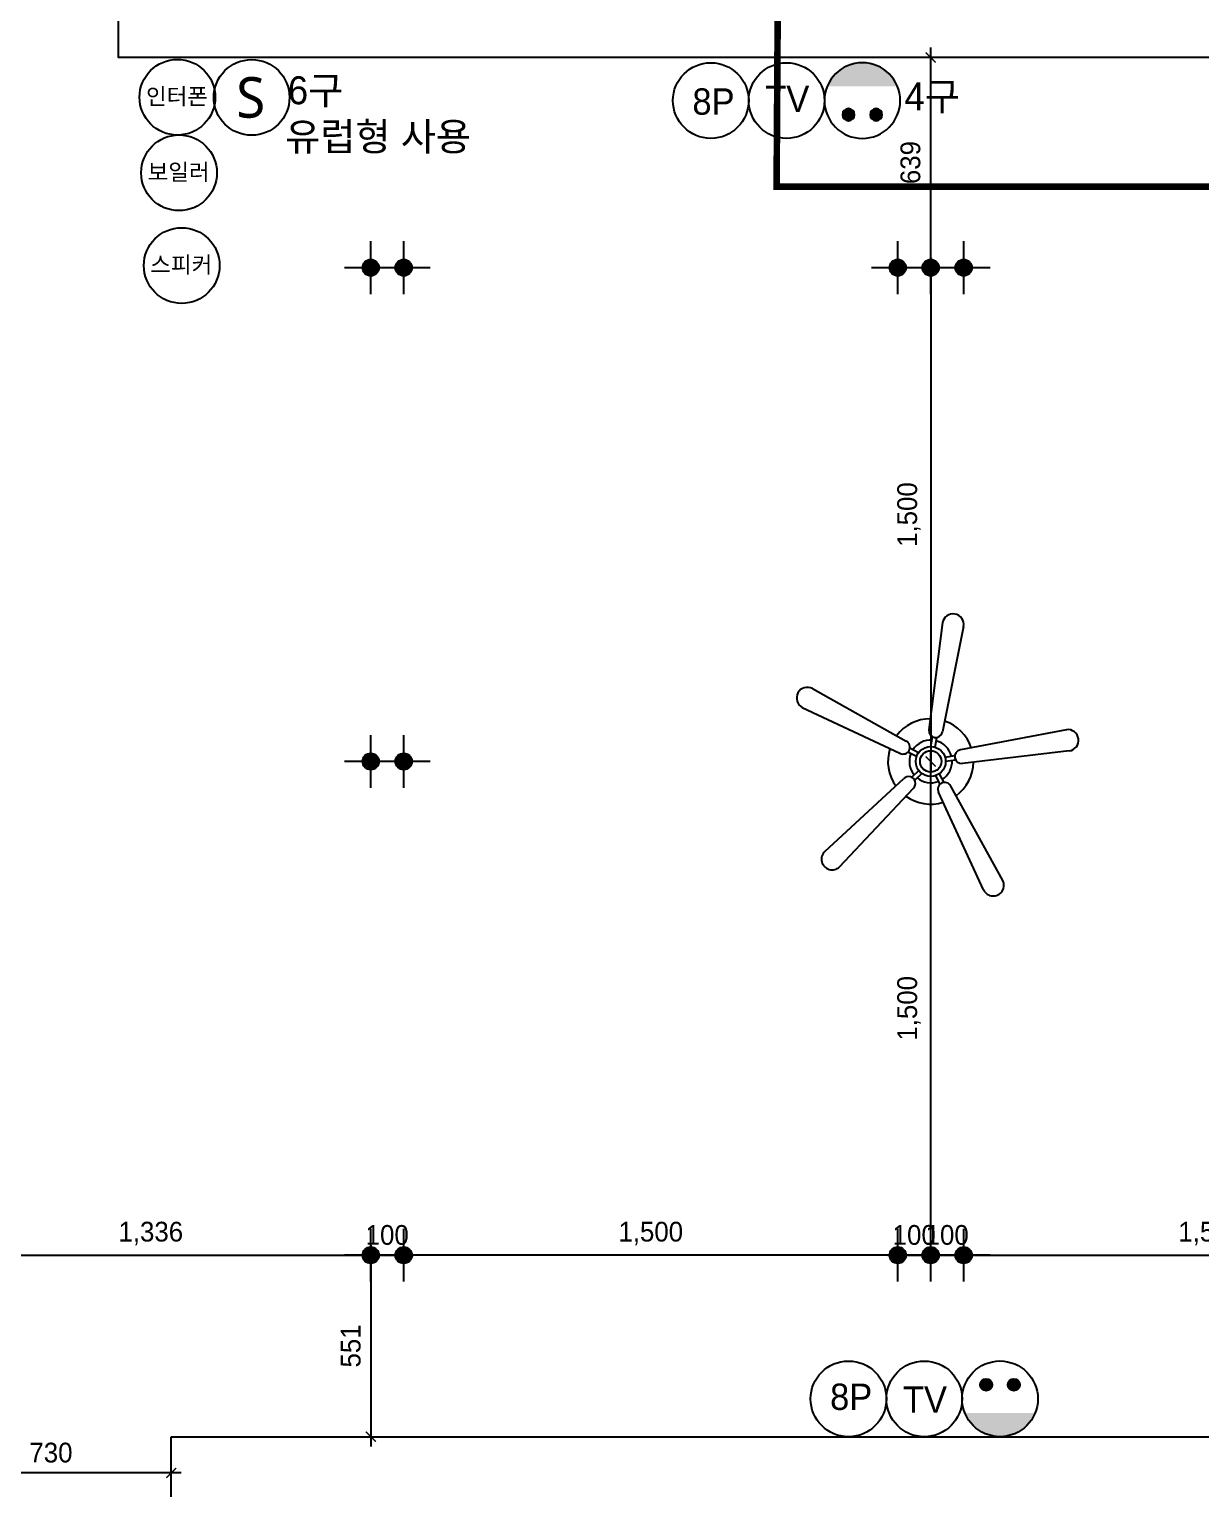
# Model space of a CAD drawing. Header units: millimetres. Extents: x 389217 to 432717, y 56032 to 85056.
# Drawn here: x 420766 to 424323, y 61323 to 65758 of the extents above; entities that cross this region are included whole.
import ezdxf

# ---------------------------------------------------------------- set-up
doc = ezdxf.new("R2010")
doc.units = ezdxf.units.MM
doc.header["$LTSCALE"] = 60
doc.linetypes.add('HID2', pattern=[1, 0.5, -0.5])
for name, color, linetype in [('06-FUR', 6, 'Continuous'), ('06-LIGHT', 4, 'Continuous'), ('07-DIM WAL', 5, 'Continuous'), ('2CONTINUOUS', 2, 'Continuous'), ('3.기호.계단선', 30, 'Continuous'), ('RC-LIGHT', 7, 'Continuous'), ('설비', 140, 'Continuous')]:
    doc.layers.add(name, color=color, linetype=linetype)
doc.styles.add('HY 울릉도 L', font='')
doc.styles.add('코레일둥고', font='Korail_Round_Gothic_Medium.ttf')
doc.styles.get('HY 울릉도 L').set_extended_font_data('HY울릉도L')
doc.dimstyles.new('30', dxfattribs={"dimscale": 30, "dimtxt": 2, "dimasz": 1, "dimexe": 1, "dimexo": 1, "dimgap": 1, "dimtad": 1, "dimdec": 0, "dimrnd": 0.05, "dimdsep": 46, "dimlunit": 6, "dimtxsty": 'HY 울릉도 L', "dimblk": 'ARCHTICK', "dimcen": 2.5, "dimdle": 1, "dimclrd": 133, "dimclre": 133, "dimclrt": 30, "dimadec": 0, "dimazin": 0, "dimtfac": 1, "dimtdec": 0, "dimtix": 1, "dimtmove": 2, "dimatfit": 3, "dimldrblk": 'ARCHTICK', "dimfxl": 1, "dimlwd": -1, "dimlwe": -1, "dimarcsym": 0})

# ---------------------------------------------------------------- blocks, each defined once
blk = doc.blocks.new('1')
at = {"linetype": 'Continuous'}
h = blk.add_hatch(color=4, dxfattribs=at)
h.dxf.hatch_style = 1
edge = h.paths.add_edge_path()
edge.add_arc((11539653.5, -14273503.8), 37.5, 0, 360)
at = {"color": 1, "linetype": 'Continuous'}
for p, q in [((11539653.5, -14273637.1), (11539653.5, -14273370.5)), ((11539520.2, -14273503.8), (11539786.8, -14273503.8))]:
    blk.add_line(p, q, dxfattribs=at)
at = {"color": 4, "linetype": 'Continuous'}
for radius in [41.5, 37.5]:
    blk.add_circle((11539653.5, -14273503.8), radius, dxfattribs=at)
blk = doc.blocks.new('CELILNGPAN')
at = {"layer": '06-FUR', "color": 6}
for p, q in [((48717.2, -3709.4), (48676.4, -4034.6)), ((48781.1, -3721), (48717.1, -4041.2)), ((48322.4, -3909.7), (48607.1, -4069.5)), ((48291.6, -3966.9), (48588.2, -4106.2)), ((49093.7, -4034.6), (48771.7, -4096.2)), ((48682.4, -4085.6), (48687.2, -4056.2)), ((48695.2, -4087.7), (48700, -4058.3)), ((48638.6, -4116.2), (48612.1, -4102.6)), ((48644.6, -4104.7), (48618.1, -4091.1)), ((48725.1, -4117.8), (48754.5, -4113.2)), ((49102.3, -4098.9), (48778, -4137)), ((48645.1, -4158.1), (48623.9, -4179.1)), ((48654.2, -4167.3), (48633.1, -4188.3)), ((48727, -4130.6), (48756.5, -4126)), ((48360.1, -4404.3), (48600.1, -4182.9)), ((48404.9, -4451.3), (48629.1, -4212.2)), ((48696.1, -4174.1), (48709.5, -4200.7)), ((48707.7, -4168.3), (48721.1, -4194.9)), ((48900.6, -4493.1), (48742.5, -4206)), ((48842.1, -4521.2), (48705.7, -4224.6))]:
    blk.add_line(p, q, dxfattribs=at)
for radius in [45.4, 32.5]:
    blk.add_circle((48681.6, -4131), radius, dxfattribs=at)
for centre, radius, start, end in [((48749.2, -3715.2), 32.5, 349.67, 169.67), ((48307, -3938.3), 32.5, 61.67, 241.67), ((48681.6, -4131), 129.8, 90.4651, 143.078), ((48696.7, -4037.9), 20.6, 170.7734, 350.7734), ((48681.6, -4131), 129.8, 18.4651, 71.078), ((49098, -4066.8), 32.5, 277.67, 97.67), ((48597.7, -4087.9), 20.6, 242.7734, 62.7734), ((48681.6, -4131), 64.9, 86.5125, 147.0342), ((48681.6, -4131), 64.9, 14.5125, 75.0342), ((48681.6, -4131), 129.8, 162.4651, 215.078), ((48681.6, -4131), 64.9, 158.5125, 219.0342), ((48774.9, -4116.6), 20.6, 98.7734, 278.7734), ((48681.6, -4131), 64.9, 302.5125, 3.0342), ((48681.6, -4131), 129.8, 306.4651, 359.078), ((48614.6, -4197.5), 20.6, 314.7734, 134.7734), ((48681.6, -4131), 64.9, 230.5125, 291.0342), ((48724.1, -4215.3), 20.6, 26.7734, 206.7734), ((48681.6, -4131), 129.8, 234.4651, 287.078), ((48382.5, -4427.8), 32.5, 133.67, 313.67), ((48871.4, -4507.2), 32.5, 205.67, 25.67)]:
    blk.add_arc(centre, radius, start, end, dxfattribs=at)
blk = doc.blocks.new('vudauseh')
at = {"layer": '2CONTINUOUS'}
for points in [[(393620.9, 84410), (393620.9, 83730), (389624.9, 83730), (389624.9, 83930), (393420.9, 83930), (393420.9, 84410), (393620.9, 84410)], [(389784.9, 79540), (394739.9, 79540), (394739.9, 79020), (394528.9, 79020), (394528.9, 79320), (389784.9, 79320), (389784.9, 79540)]]:
    blk.add_lwpolyline(points, dxfattribs=at)
blk = doc.blocks.new('cjswjdeh')
blk.add_blockref('vudauseh', (31412, -18058.3))
blk = doc.blocks.new('_ArchTick')
at = {"color": 0, "linetype": 'ByBlock', "const_width": 0.15}
blk.add_lwpolyline([(-0.5, -0.5), (0.5, 0.5)], dxfattribs=at)
blk = doc.blocks.new('*D139')
at = {"layer": '07-DIM WAL', "color": 133, "transparency": 16777216}
for p, q in [((421226.9, 61371.7), (420436.9, 61371.7)), ((420466.9, 61401.7), (420466.9, 61401.7)), ((421196.9, 61401.7), (421196.9, 61401.7))]:
    blk.add_line(p, q, dxfattribs=at)
at = {"layer": 'Defpoints', "color": 0, "transparency": 16777216}
for p in [(420466.9, 61371.7), (420466.9, 61371.7), (421196.9, 61371.7)]:
    blk.add_point(p, dxfattribs=at)
at = {"layer": '07-DIM WAL', "color": 133, "transparency": 16777216, "xscale": 30, "yscale": 30, "zscale": 30, "rotation": 180}
blk.add_blockref('_ArchTick', (420466.9, 61371.7), dxfattribs=at)
at = {"layer": '07-DIM WAL', "color": 133, "transparency": 16777216, "xscale": 30, "yscale": 30, "zscale": 30}
blk.add_blockref('_ArchTick', (421196.9, 61371.7), dxfattribs=at)
at = {"layer": '07-DIM WAL', "color": 30, "transparency": 16777216, "insert": (420831.9, 61433.1), "char_height": 60, "attachment_point": 5, "style": 'HY 울릉도 L'}
blk.add_mtext('730', dxfattribs=at)
blk = doc.blocks.new('*D141')
at = {"layer": '07-DIM WAL', "color": 133, "transparency": 16777216}
for p, q in [((420436.9, 62033.1), (421832.8, 62033.1)), ((420466.9, 62003.1), (420466.9, 62003.1)), ((421802.8, 62003.1), (421802.8, 62003.1))]:
    blk.add_line(p, q, dxfattribs=at)
at = {"layer": 'Defpoints', "color": 0, "transparency": 16777216}
for p in [(420466.9, 62033.1), (421802.8, 62033.1), (421802.8, 62033.1)]:
    blk.add_point(p, dxfattribs=at)
at = {"layer": '07-DIM WAL', "color": 133, "transparency": 16777216, "xscale": 30, "yscale": 30, "zscale": 30, "rotation": 180}
blk.add_blockref('_ArchTick', (420466.9, 62033.1), dxfattribs=at)
at = {"layer": '07-DIM WAL', "color": 133, "transparency": 16777216, "xscale": 30, "yscale": 30, "zscale": 30}
blk.add_blockref('_ArchTick', (421802.8, 62033.1), dxfattribs=at)
at = {"layer": '07-DIM WAL', "color": 30, "transparency": 16777216, "insert": (421134.9, 62099.1), "char_height": 60, "attachment_point": 5, "style": 'HY 울릉도 L'}
blk.add_mtext('1,336', dxfattribs=at)
blk = doc.blocks.new('*D142')
at = {"layer": '07-DIM WAL', "color": 133, "transparency": 16777216}
for p, q in [((421802.8, 62063.1), (421802.8, 61451.7)), ((421772.8, 62033.1), (421772.8, 62033.1)), ((421772.8, 61481.7), (421772.8, 61481.7))]:
    blk.add_line(p, q, dxfattribs=at)
at = {"layer": 'Defpoints', "color": 0, "transparency": 16777216}
for p in [(421802.8, 62033.1), (421802.8, 61481.7), (421802.8, 61481.7)]:
    blk.add_point(p, dxfattribs=at)
at = {"layer": '07-DIM WAL', "color": 133, "transparency": 16777216, "xscale": 30, "yscale": 30, "zscale": 30}
for p, rotation in [((421802.8, 62033.1), 90), ((421802.8, 61481.7), 270)]:
    blk.add_blockref('_ArchTick', p, dxfattribs=dict(at, rotation=rotation))
at = {"layer": '07-DIM WAL', "color": 30, "transparency": 16777216, "insert": (421742.2, 61757.4), "char_height": 60, "attachment_point": 5, "rotation": 90, "style": 'HY 울릉도 L'}
blk.add_mtext('551', dxfattribs=at)
blk = doc.blocks.new('*D144')
at = {"layer": '07-DIM WAL', "color": 133, "transparency": 16777216}
for p, q in [((421802.8, 62063.1), (421802.8, 62063.1)), ((421772.8, 62033.1), (421932.8, 62033.1)), ((421902.8, 62003.1), (421902.8, 62003.1))]:
    blk.add_line(p, q, dxfattribs=at)
at = {"layer": 'Defpoints', "color": 0, "transparency": 16777216}
for p in [(421802.8, 62033.1), (421902.8, 62033.1), (421902.8, 62033.1)]:
    blk.add_point(p, dxfattribs=at)
at = {"layer": '07-DIM WAL', "color": 133, "transparency": 16777216, "xscale": 30, "yscale": 30, "zscale": 30}
blk.add_blockref('_ArchTick', (421802.8, 62033.1), dxfattribs=at)
at = {"layer": '07-DIM WAL', "color": 133, "transparency": 16777216, "xscale": 30, "yscale": 30, "zscale": 30, "rotation": 180}
blk.add_blockref('_ArchTick', (421902.8, 62033.1), dxfattribs=at)
at = {"layer": '07-DIM WAL', "color": 30, "transparency": 16777216, "insert": (421852.8, 62094.3), "char_height": 60, "attachment_point": 5, "style": 'HY 울릉도 L'}
blk.add_mtext('100', dxfattribs=at)
blk = doc.blocks.new('*D145')
at = {"layer": '07-DIM WAL', "color": 133, "transparency": 16777216}
for p, q in [((423432.8, 62033.1), (421872.8, 62033.1)), ((421902.8, 62003.1), (421902.8, 62003.1)), ((423402.8, 62003.1), (423402.8, 62003.1))]:
    blk.add_line(p, q, dxfattribs=at)
at = {"layer": 'Defpoints', "color": 0, "transparency": 16777216}
for p in [(421902.8, 62033.1), (421902.8, 62033.1), (423402.8, 62033.1)]:
    blk.add_point(p, dxfattribs=at)
at = {"layer": '07-DIM WAL', "color": 133, "transparency": 16777216, "xscale": 30, "yscale": 30, "zscale": 30, "rotation": 180}
blk.add_blockref('_ArchTick', (421902.8, 62033.1), dxfattribs=at)
at = {"layer": '07-DIM WAL', "color": 133, "transparency": 16777216, "xscale": 30, "yscale": 30, "zscale": 30}
blk.add_blockref('_ArchTick', (423402.8, 62033.1), dxfattribs=at)
at = {"layer": '07-DIM WAL', "color": 30, "transparency": 16777216, "insert": (422652.8, 62099), "char_height": 60, "attachment_point": 5, "style": 'HY 울릉도 L'}
blk.add_mtext('1,500', dxfattribs=at)
blk = doc.blocks.new('*D146')
at = {"layer": '07-DIM WAL', "color": 133, "transparency": 16777216}
for p, q in [((423372.8, 62033.1), (423532.8, 62033.1)), ((423402.8, 62003.1), (423402.8, 62003.1)), ((423502.8, 62003.1), (423502.8, 62003.1))]:
    blk.add_line(p, q, dxfattribs=at)
at = {"layer": 'Defpoints', "color": 0, "transparency": 16777216}
for p in [(423402.8, 62033.1), (423502.8, 62033.1), (423502.8, 62033.1)]:
    blk.add_point(p, dxfattribs=at)
at = {"layer": '07-DIM WAL', "color": 133, "transparency": 16777216, "xscale": 30, "yscale": 30, "zscale": 30}
blk.add_blockref('_ArchTick', (423402.8, 62033.1), dxfattribs=at)
at = {"layer": '07-DIM WAL', "color": 133, "transparency": 16777216, "xscale": 30, "yscale": 30, "zscale": 30, "rotation": 180}
blk.add_blockref('_ArchTick', (423502.8, 62033.1), dxfattribs=at)
at = {"layer": '07-DIM WAL', "color": 30, "transparency": 16777216, "insert": (423452.8, 62094.3), "char_height": 60, "attachment_point": 5, "style": 'HY 울릉도 L'}
blk.add_mtext('100', dxfattribs=at)
blk = doc.blocks.new('*D147')
at = {"layer": '07-DIM WAL', "color": 133, "transparency": 16777216}
for p, q in [((423502.8, 62063.1), (423502.8, 62063.1)), ((423472.8, 62033.1), (423632.8, 62033.1)), ((423602.8, 62003.1), (423602.8, 62003.1))]:
    blk.add_line(p, q, dxfattribs=at)
at = {"layer": 'Defpoints', "color": 0, "transparency": 16777216}
for p in [(423502.8, 62033.1), (423602.8, 62033.1), (423602.8, 62033.1)]:
    blk.add_point(p, dxfattribs=at)
at = {"layer": '07-DIM WAL', "color": 133, "transparency": 16777216, "xscale": 30, "yscale": 30, "zscale": 30}
blk.add_blockref('_ArchTick', (423502.8, 62033.1), dxfattribs=at)
at = {"layer": '07-DIM WAL', "color": 133, "transparency": 16777216, "xscale": 30, "yscale": 30, "zscale": 30, "rotation": 180}
blk.add_blockref('_ArchTick', (423602.8, 62033.1), dxfattribs=at)
at = {"layer": '07-DIM WAL', "color": 30, "transparency": 16777216, "insert": (423552.8, 62094.3), "char_height": 60, "attachment_point": 5, "style": 'HY 울릉도 L'}
blk.add_mtext('100', dxfattribs=at)
blk = doc.blocks.new('*D148')
at = {"layer": '07-DIM WAL', "color": 133, "transparency": 16777216}
for p, q in [((423602.8, 62063.1), (423602.8, 62063.1)), ((423572.8, 62033.1), (425132.8, 62033.1)), ((425102.8, 62003.1), (425102.8, 62003.1))]:
    blk.add_line(p, q, dxfattribs=at)
at = {"layer": 'Defpoints', "color": 0, "transparency": 16777216}
for p in [(423602.8, 62033.1), (425102.8, 62033.1), (425102.8, 62033.1)]:
    blk.add_point(p, dxfattribs=at)
at = {"layer": '07-DIM WAL', "color": 133, "transparency": 16777216, "xscale": 30, "yscale": 30, "zscale": 30, "rotation": 180}
blk.add_blockref('_ArchTick', (423602.8, 62033.1), dxfattribs=at)
at = {"layer": '07-DIM WAL', "color": 133, "transparency": 16777216, "xscale": 30, "yscale": 30, "zscale": 30}
blk.add_blockref('_ArchTick', (425102.8, 62033.1), dxfattribs=at)
at = {"layer": '07-DIM WAL', "color": 30, "transparency": 16777216, "insert": (424352.8, 62099), "char_height": 60, "attachment_point": 5, "style": 'HY 울릉도 L'}
blk.add_mtext('1,500', dxfattribs=at)
blk = doc.blocks.new('*D172')
at = {"layer": '07-DIM WAL', "color": 133, "transparency": 16777216}
for p, q in [((423502.8, 62003.1), (423502.8, 63563.1)), ((423532.8, 63533.1), (423532.8, 63533.1)), ((423472.8, 62033.1), (423472.8, 62033.1))]:
    blk.add_line(p, q, dxfattribs=at)
at = {"layer": 'Defpoints', "color": 0, "transparency": 16777216}
for p in [(423502.8, 63533.1), (423502.8, 63533.1), (423502.8, 62033.1)]:
    blk.add_point(p, dxfattribs=at)
at = {"layer": '07-DIM WAL', "color": 133, "transparency": 16777216, "xscale": 30, "yscale": 30, "zscale": 30}
for p, rotation in [((423502.8, 63533.1), 90), ((423502.8, 62033.1), 270)]:
    blk.add_blockref('_ArchTick', p, dxfattribs=dict(at, rotation=rotation))
at = {"layer": '07-DIM WAL', "color": 30, "transparency": 16777216, "insert": (423436.9, 62783.1), "char_height": 60, "attachment_point": 5, "rotation": 90, "style": 'HY 울릉도 L'}
blk.add_mtext('1,500', dxfattribs=at)
blk = doc.blocks.new('*D173')
at = {"layer": '07-DIM WAL', "color": 133, "transparency": 16777216}
for p, q in [((423472.8, 65671.7), (423472.8, 65671.7)), ((423502.8, 65003.1), (423502.8, 65701.7)), ((423472.8, 65033.1), (423472.8, 65033.1))]:
    blk.add_line(p, q, dxfattribs=at)
at = {"layer": 'Defpoints', "color": 0, "transparency": 16777216}
for p in [(423502.8, 65671.7), (423502.8, 65671.7), (423502.8, 65033.1)]:
    blk.add_point(p, dxfattribs=at)
at = {"layer": '07-DIM WAL', "color": 133, "transparency": 16777216, "xscale": 30, "yscale": 30, "zscale": 30}
for p, rotation in [((423502.8, 65671.7), 90), ((423502.8, 65033.1), 270)]:
    blk.add_blockref('_ArchTick', p, dxfattribs=dict(at, rotation=rotation))
at = {"layer": '07-DIM WAL', "color": 30, "transparency": 16777216, "insert": (423441.5, 65352.4), "char_height": 60, "attachment_point": 5, "rotation": 90, "style": 'HY 울릉도 L'}
blk.add_mtext('639', dxfattribs=at)
blk = doc.blocks.new('*D174')
at = {"layer": '07-DIM WAL', "color": 133, "transparency": 16777216}
for p, q in [((423502.8, 65063.1), (423502.8, 63503.1)), ((423532.8, 65033.1), (423532.8, 65033.1)), ((423532.8, 63533.1), (423532.8, 63533.1))]:
    blk.add_line(p, q, dxfattribs=at)
at = {"layer": 'Defpoints', "color": 0, "transparency": 16777216}
for p in [(423502.8, 65033.1), (423502.8, 63533.1), (423502.8, 63533.1)]:
    blk.add_point(p, dxfattribs=at)
at = {"layer": '07-DIM WAL', "color": 133, "transparency": 16777216, "xscale": 30, "yscale": 30, "zscale": 30}
for p, rotation in [((423502.8, 65033.1), 90), ((423502.8, 63533.1), 270)]:
    blk.add_blockref('_ArchTick', p, dxfattribs=dict(at, rotation=rotation))
at = {"layer": '07-DIM WAL', "color": 30, "transparency": 16777216, "insert": (423436.9, 64283.1), "char_height": 60, "attachment_point": 5, "rotation": 90, "style": 'HY 울릉도 L'}
blk.add_mtext('1,500', dxfattribs=at)
blk = doc.blocks.new('egoo')
at = {"layer": '설비'}
h = blk.add_hatch(color=140, dxfattribs=at)
edge = h.paths.add_edge_path()
edge.add_arc((1015645.3, 443433.7), 22.3, 0, 360)
h = blk.add_hatch(color=140, dxfattribs=at)
edge = h.paths.add_edge_path()
edge.add_arc((1015747.7, 443433.7), 22.3, 0, 360)
h = blk.add_hatch(color=140, dxfattribs=at)
edge = h.paths.add_edge_path()
edge.add_line((1015826.3, 443329.1), (1015566.6, 443329.1))
edge.add_ellipse((1015696.5, 443381.5), major_axis=(99, 99), ratio=1, start_angle=156.9578, end_angle=293.0422)
at = {"layer": '설비', "color": 140}
for centre, radius in [((1015696.5, 443381.5), 140), ((1015645.3, 443433.7), 22.3), ((1015747.7, 443433.7), 22.3)]:
    blk.add_circle(centre, radius, dxfattribs=at)
blk = doc.blocks.new('SW')
at = {"layer": '설비', "color": 140}
blk.add_circle((11533254.1, -14277699.4), 184, dxfattribs=at)
at = {"layer": '설비', "color": 140, "insert": (11533320, -14277600.8), "char_height": 197.143, "width": 314.327, "attachment_point": 3, "style": '코레일둥고'}
blk.add_mtext('{\\fMalgun Gothic|b0|i0|c129|p50;S}', dxfattribs=at)

msp = doc.modelspace()

# ---------------------------------------------------------------- linework, layer by layer
at = {"layer": '3.기호.계단선', "color": 140, "linetype": 'HID2'}
msp.add_lwpolyline([(425164.5, 60231.7, 20, 20, 0), (425164.5, 65279.5, 20, 20, 0), (423034.9, 65279.5, 20, 20, 0), (423042.5, 66464.2, 20, 20, 0)], format="xyseb", dxfattribs=at)
at = {"layer": '설비', "color": 140}
for centre in [(421215.8, 65550.9), (422835.2, 65540.8), (423065.2, 65540.8), (421220.8, 65321.3), (421228.8, 65039.5), (423253.2, 61596.7), (423483.2, 61596.7)]:
    msp.add_circle(centre, 115, dxfattribs=at)

# ---------------------------------------------------------------- block references
msp.add_blockref('cjswjdeh', (0, 0))
at = {"layer": '06-LIGHT'}
msp.add_blockref('CELILNGPAN', (374821.2, 67664.1), dxfattribs=at)
at = {"layer": 'RC-LIGHT', "xscale": 0.6024096385271789, "yscale": 0.6024096385271789, "zscale": 0.6024096385271789, "rotation": 90.00000000000001}
for p in [(-8176693.4, -6886565.4), (-8176593.4, -6886565.4), (-8175093.4, -6886565.4), (-8174993.4, -6886565.4), (-8174893.4, -6886565.4), (-8176693.4, -6888065.4), (-8176593.4, -6888065.4), (-8176693.4, -6889565.4), (-8176593.4, -6889565.4), (-8175093.4, -6889565.4), (-8174993.4, -6889565.4), (-8174893.4, -6889565.4)]:
    msp.add_blockref('1', p, dxfattribs=at)
at = {"layer": '설비', "color": 140}
for name, p, xscale, yscale, zscale in [('SW', (-6786842.7, 8989112.4), 0.625, 0.625, 0.625), ('egoo', (-410609, -302609.5), 0.8214285869294655, 0.8214285869294655, 0.8214285869294655)]:
    msp.add_blockref(name, p, dxfattribs=dict(at, xscale=xscale, yscale=yscale, zscale=zscale))
at = {"layer": '설비', "color": 140, "xscale": -0.8214285869294655, "yscale": 0.8214285869294655, "zscale": 0.8214285869294655, "rotation": 180}
msp.add_blockref('egoo', (-411026.9, 429747), dxfattribs=at)

# ---------------------------------------------------------------- texts
at = {"layer": '설비', "color": 140, "style": '코레일둥고'}
for s, height, p in [('인터폰', 50, (421120.4, 65528.4)), ('6구', 85, (421550.9, 65529.5)), ('TV', 80, (423000.5, 65505.7)), ('4구', 85, (423423, 65510.8)), ('8P', 80, (422779.3, 65497.8)), ('유럽형 사용', 85, (421542.9, 65388.8)), ('보일러', 50, (421125.4, 65298.7)), ('스피커', 50, (421133.4, 65017)), ('8P', 80, (423197.3, 61563.1)), ('TV', 80, (423418.5, 61554.4))]:
    msp.add_text(s, height=height, dxfattribs=at).set_placement(p)

# ---------------------------------------------------------------- dimensions: what is measured, and where the dimension line sits
at = {"layer": '07-DIM WAL'}
for base, p1, p2, picture, middle in [((423502.8, 65671.7), (423502.8, 65033.1), (423502.8, 65671.7), '*D173', (423441.5, 65352.4)), ((423502.8, 63533.1), (423502.8, 65033.1), (423502.8, 63533.1), '*D174', (423436.9, 64283.1)), ((423502.8, 63533.1), (423502.8, 62033.1), (423502.8, 63533.1), '*D172', (423436.9, 62783.1)), ((421802.8, 61481.7), (421802.8, 62033.1), (421802.8, 61481.7), '*D142', (421742.2, 61757.4))]:
    dim = msp.add_linear_dim(base=base, p1=p1, p2=p2, angle=90, dimstyle='30', dxfattribs=at)
    dim.commit()
    dim.dimension.update_dxf_attribs({"geometry": picture, "text_midpoint": middle})
for base, p1, p2, picture, middle in [((421802.8, 62033.1), (420466.9, 62033.1), (421802.8, 62033.1), '*D141', (421134.9, 62099.1)), ((421902.8, 62033.1), (421802.8, 62033.1), (421902.8, 62033.1), '*D144', (421852.8, 62094.3)), ((421902.8, 62033.1), (423402.8, 62033.1), (421902.8, 62033.1), '*D145', (422652.8, 62099)), ((423502.8, 62033.1), (423402.8, 62033.1), (423502.8, 62033.1), '*D146', (423452.8, 62094.3)), ((423602.8, 62033.1), (423502.8, 62033.1), (423602.8, 62033.1), '*D147', (423552.8, 62094.3)), ((425102.8, 62033.1), (423602.8, 62033.1), (425102.8, 62033.1), '*D148', (424352.8, 62099)), ((420466.9, 61371.7), (421196.9, 61371.7), (420466.9, 61371.7), '*D139', (420831.9, 61433.1))]:
    dim = msp.add_linear_dim(base=base, p1=p1, p2=p2, dimstyle='30', dxfattribs=at)
    dim.commit()
    dim.dimension.update_dxf_attribs({"geometry": picture, "text_midpoint": middle})

doc.saveas('drawing.dxf')
